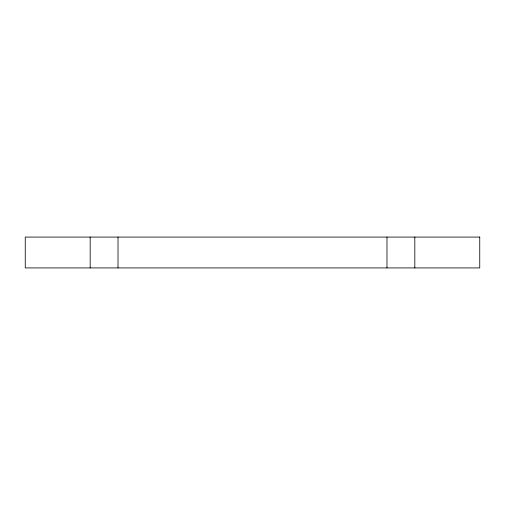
<?xml version="1.0" encoding="UTF-8"?>
<svg xmlns="http://www.w3.org/2000/svg" width="505" height="505" viewBox="0 0 505 505"><rect width="100%" height="100%" fill="white"/><g stroke="black" fill="none" stroke-linecap="round" stroke-linejoin="round"><path stroke-width="0.76" d="M414.82 237.079L414.82 267.921M386.981 237.079L386.981 267.921M118.019 237.079L118.019 267.921M90.18 237.079L90.18 267.921M479.75 237.079L25.25 237.079L25.25 267.921L479.75 267.921L479.75 237.079"/></g></svg>
